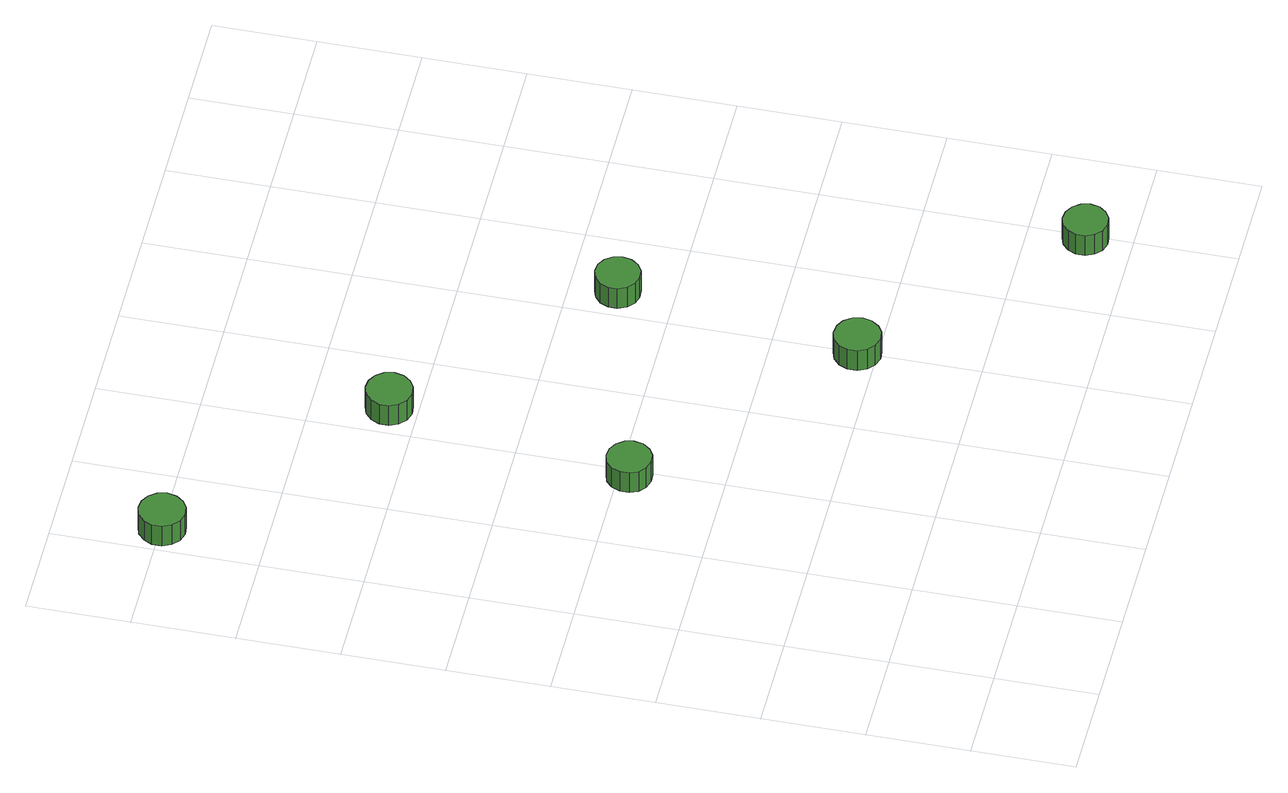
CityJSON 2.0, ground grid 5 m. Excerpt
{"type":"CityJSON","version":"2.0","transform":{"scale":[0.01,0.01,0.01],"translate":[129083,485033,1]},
"CityObjects":{
"tree1":{"type":"SolitaryVegetationObject","attributes":{"function":"something"},"geometry":[{"type":"MultiSurface","lod":"1","boundaries":[[[0,1,2,3,4,5,6,7,8,9,10,11,12,13,14]],[[15,16,17,18,19,20,21,22,23,24,25,26,27,28,29]],[[0,29,28,1]],[[1,28,27,2]],[[2,27,26,3]],[[3,26,25,4]],[[4,25,24,5]],[[5,24,23,6]],[[6,23,22,7]],[[7,22,21,8]],[[8,21,20,9]],[[9,20,19,10]],[[10,19,18,11]],[[11,18,17,12]],[[12,17,16,13]],[[13,16,15,14]],[[14,15,29,0]]]}]},
"tree2":{"type":"SolitaryVegetationObject","attributes":{"function":"something"},"geometry":[{"type":"MultiSurface","lod":"1","boundaries":[[[30,31,32,33,34,35,36,37,38,39,40,41,42,43,44]],[[45,46,47,48,49,50,51,52,53,54,55,56,57,58,59]],[[30,59,58,31]],[[31,58,57,32]],[[32,57,56,33]],[[33,56,55,34]],[[34,55,54,35]],[[35,54,53,36]],[[36,53,52,37]],[[37,52,51,38]],[[38,51,50,39]],[[39,50,49,40]],[[40,49,48,41]],[[41,48,47,42]],[[42,47,46,43]],[[43,46,45,44]],[[44,45,59,30]]]}]},
"tree3":{"type":"SolitaryVegetationObject","attributes":{"function":"something"},"geometry":[{"type":"MultiSurface","lod":"1","boundaries":[[[60,61,62,63,64,65,66,67,68,69,70,71,72,73,74]],[[75,76,77,78,79,80,81,82,83,84,85,86,87,88,89]],[[60,89,88,61]],[[61,88,87,62]],[[62,87,86,63]],[[63,86,85,64]],[[64,85,84,65]],[[65,84,83,66]],[[66,83,82,67]],[[67,82,81,68]],[[68,81,80,69]],[[69,80,79,70]],[[70,79,78,71]],[[71,78,77,72]],[[72,77,76,73]],[[73,76,75,74]],[[74,75,89,60]]]}]},
"tree4":{"type":"SolitaryVegetationObject","attributes":{"function":"something"},"geometry":[{"type":"MultiSurface","lod":"1","boundaries":[[[90,91,92,93,94,95,96,97,98,99,100,101,102,103,104]],[[105,106,107,108,109,110,111,112,113,114,115,116,117,118,119]],[[90,119,118,91]],[[91,118,117,92]],[[92,117,116,93]],[[93,116,115,94]],[[94,115,114,95]],[[95,114,113,96]],[[96,113,112,97]],[[97,112,111,98]],[[98,111,110,99]],[[99,110,109,100]],[[100,109,108,101]],[[101,108,107,102]],[[102,107,106,103]],[[103,106,105,104]],[[104,105,119,90]]]}]},
"tree5":{"type":"SolitaryVegetationObject","attributes":{"function":"something"},"geometry":[{"type":"MultiSurface","lod":"1","boundaries":[[[120,121,122,123,124,125,126,127,128,129,130,131,132,133,134]],[[135,136,137,138,139,140,141,142,143,144,145,146,147,148,149]],[[120,149,148,121]],[[121,148,147,122]],[[122,147,146,123]],[[123,146,145,124]],[[124,145,144,125]],[[125,144,143,126]],[[126,143,142,127]],[[127,142,141,128]],[[128,141,140,129]],[[129,140,139,130]],[[130,139,138,131]],[[131,138,137,132]],[[132,137,136,133]],[[133,136,135,134]],[[134,135,149,120]]]}]},
"tree6":{"type":"SolitaryVegetationObject","attributes":{"function":"something"},"geometry":[{"type":"MultiSurface","lod":"1","boundaries":[[[150,151,152,153,154,155,156,157,158,159,160,161,162,163,164]],[[165,166,167,168,169,170,171,172,173,174,175,176,177,178,179]],[[150,179,178,151]],[[151,178,177,152]],[[152,177,176,153]],[[153,176,175,154]],[[154,175,174,155]],[[155,174,173,156]],[[156,173,172,157]],[[157,172,171,158]],[[158,171,170,159]],[[159,170,169,160]],[[160,169,168,161]],[[161,168,167,162]],[[162,167,166,163]],[[163,166,165,164]],[[164,165,179,150]]]}]}
},
"vertices":[
[260,3994,162],[250,4040,162],[222,4078,162],[182,4101,162],[135,4106,162],[90,4092,162],[55,4060,162],[36,4018,162],[36,3971,162],[55,3928,162],[90,3896,162],[135,3882,162],[182,3887,162],[222,3910,162],[250,3948,162],[250,3948,37],[222,3910,37],[182,3887,37],[135,3882,37],[90,3896,37],[55,3928,37],[36,3971,37],[36,4018,37],[55,4060,37],[90,4092,37],[135,4106,37],[182,4101,37],[222,4078,37],[250,4040,37],[260,3994,37],
[1035,1943,197],[1026,1987,197],[999,2023,197],[960,2046,197],[915,2051,197],[872,2037,197],[838,2007,197],[820,1965,197],[820,1920,197],[838,1879,197],[872,1849,197],[915,1835,197],[960,1839,197],[999,1862,197],[1026,1898,197],[1026,1898,72],[999,1862,72],[960,1839,72],[915,1835,72],[872,1849,72],[838,1879,72],[820,1920,72],[820,1965,72],[838,2007,72],[872,2037,72],[915,2051,72],[960,2046,72],[999,2023,72],[1026,1987,72],[1035,1943,72],
[1250,3132,191],[1240,3178,191],[1212,3216,191],[1172,3239,191],[1125,3244,191],[1080,3230,191],[1046,3198,191],[1026,3156,191],[1026,3109,191],[1046,3066,191],[1080,3034,191],[1125,3020,191],[1172,3025,191],[1212,3048,191],[1240,3086,191],[1240,3086,66],[1212,3048,66],[1172,3025,66],[1125,3020,66],[1080,3034,66],[1046,3066,66],[1026,3109,66],[1026,3156,66],[1046,3198,66],[1080,3230,66],[1125,3244,66],[1172,3239,66],[1212,3216,66],[1240,3178,66],[1250,3132,66],
[2050,1081,221],[2040,1127,221],[2012,1165,221],[1972,1188,221],[1925,1193,221],[1880,1178,221],[1846,1147,221],[1826,1104,221],[1826,1057,221],[1846,1014,221],[1880,983,221],[1925,968,221],[1972,973,221],[2012,997,221],[2040,1035,221],[2040,1035,96],[2012,997,96],[1972,973,96],[1925,968,96],[1880,983,96],[1846,1014,96],[1826,1057,96],[1826,1104,96],[1846,1147,96],[1880,1178,96],[1925,1193,96],[1972,1188,96],[2012,1165,96],[2040,1127,96],[2050,1081,96],
[2215,2259,215],[2206,2303,215],[2179,2340,215],[2140,2363,215],[2095,2367,215],[2052,2353,215],[2019,2323,215],[2000,2282,215],[2000,2237,215],[2019,2195,215],[2052,2165,215],[2095,2151,215],[2140,2156,215],[2179,2178,215],[2206,2215,215],[2206,2215,90],[2179,2178,90],[2140,2156,90],[2095,2151,90],[2052,2165,90],[2019,2195,90],[2000,2237,90],[2000,2282,90],[2019,2323,90],[2052,2353,90],[2095,2367,90],[2140,2363,90],[2179,2340,90],[2206,2303,90],[2215,2259,90],
[3008,208,238],[2999,252,238],[2972,288,238],[2933,311,238],[2888,316,238],[2845,302,238],[2812,272,238],[2793,230,238],[2793,185,238],[2812,144,238],[2845,114,238],[2888,100,238],[2933,104,238],[2972,127,238],[2999,163,238],[2999,163,113],[2972,127,113],[2933,104,113],[2888,100,113],[2845,114,113],[2812,144,113],[2793,185,113],[2793,230,113],[2812,272,113],[2845,302,113],[2888,316,113],[2933,311,113],[2972,288,113],[2999,252,113],[3008,208,113]
]}
